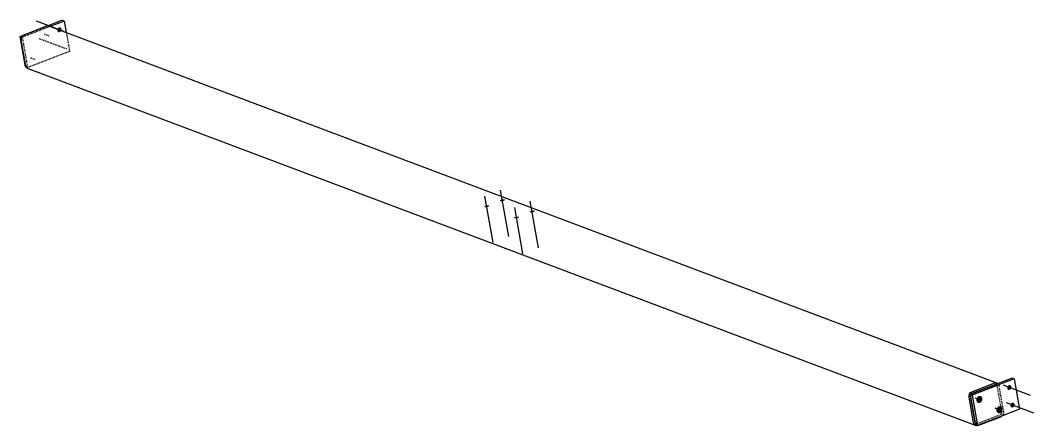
# Model space of a CAD drawing. Header units: millimetres. Extents: x 19 to 35337, y 5 to 1131.
# Drawn here: x 19 to 2798, y 19 to 1131 of the extents above; entities that cross this region are included whole.
import ezdxf

# ---------------------------------------------------------------- set-up
doc = ezdxf.new("R2010")
doc.units = ezdxf.units.MM
doc.linetypes.add('DXK_LINE_DOT2', pattern=[3.9198, 1.9599, -1.9599])
doc.layers.add('STÅL', color=7, linetype='Continuous')

msp = doc.modelspace()

# ---------------------------------------------------------------- hatches: boundary and pattern name
at = {"layer": 'STÅL', "linetype": 'Continuous'}
for points in [[(121.2, 1107.5), (121.8, 1108.8), (122.7, 1110), (123.7, 1110.9), (124.8, 1111.7), (126, 1112.1), (127.2, 1112.3), (128.4, 1112.2), (129.5, 1111.8), (130.5, 1111.1), (131.3, 1110.1), (131.9, 1109), (132.3, 1107.7), (132.4, 1106.3), (132.2, 1104.9), (131.9, 1103.5), (131.2, 1102.1), (130.4, 1101), (129.4, 1100), (128.3, 1099.3), (127, 1098.8), (125.8, 1098.6), (124.6, 1098.7), (123.5, 1099.2), (122.5, 1099.9), (121.7, 1100.8), (121.1, 1101.9), (120.8, 1103.2), (120.6, 1104.6), (120.8, 1106.1)], [(1341.7, 635.4), (1340.2, 635.2), (1338.8, 635.1), (1337.5, 635.2), (1336.4, 635.3), (1335.5, 635.5), (1334.8, 635.9), (1334.4, 636.3), (1334.4, 636.8), (1334.6, 637.4), (1335.1, 637.9), (1335.9, 638.5), (1336.9, 639), (1338.1, 639.4), (1339.4, 639.8), (1340.8, 640.1), (1342.3, 640.3), (1343.7, 640.4), (1345, 640.4), (1346.1, 640.3), (1347, 640), (1347.7, 639.7), (1348.1, 639.2), (1348.2, 638.7), (1347.9, 638.2), (1347.4, 637.7), (1346.7, 637.1), (1345.6, 636.6), (1344.4, 636.1), (1343.1, 635.7)], [(1298.9, 618.8), (1297.4, 618.6), (1296, 618.6), (1294.7, 618.6), (1293.6, 618.7), (1292.7, 619), (1292, 619.3), (1291.6, 619.7), (1291.5, 620.2), (1291.8, 620.8), (1292.3, 621.3), (1293, 621.9), (1294.1, 622.4), (1295.3, 622.9), (1296.6, 623.3), (1298, 623.6), (1299.5, 623.8), (1300.9, 623.9), (1302.2, 623.8), (1303.3, 623.7), (1304.2, 623.4), (1304.9, 623.1), (1305.3, 622.7), (1305.3, 622.2), (1305.1, 621.6), (1304.6, 621.1), (1303.8, 620.5), (1302.8, 620), (1301.6, 619.5), (1300.3, 619.1)], [(1380.4, 588.1), (1379, 587.9), (1377.6, 587.8), (1376.3, 587.8), (1375.2, 588), (1374.3, 588.2), (1373.6, 588.6), (1373.2, 589), (1373.1, 589.5), (1373.3, 590), (1373.8, 590.6), (1374.6, 591.1), (1375.6, 591.7), (1376.8, 592.1), (1378.2, 592.5), (1379.6, 592.8), (1381.1, 593), (1382.4, 593.1), (1383.7, 593.1), (1384.9, 593), (1385.8, 592.7), (1386.5, 592.4), (1386.8, 591.9), (1386.9, 591.4), (1386.7, 590.9), (1386.2, 590.3), (1385.4, 589.8), (1384.4, 589.3), (1383.2, 588.8), (1381.9, 588.4)], [(1423.2, 604.7), (1421.8, 604.5), (1420.4, 604.4), (1419.1, 604.4), (1418, 604.6), (1417.1, 604.8), (1416.4, 605.2), (1416, 605.6), (1415.9, 606.1), (1416.1, 606.6), (1416.7, 607.2), (1417.4, 607.7), (1418.4, 608.2), (1419.6, 608.7), (1421, 609.1), (1422.4, 609.4), (1423.9, 609.6), (1425.3, 609.7), (1426.5, 609.7), (1427.7, 609.5), (1428.6, 609.3), (1429.3, 608.9), (1429.6, 608.5), (1429.7, 608), (1429.5, 607.5), (1429, 606.9), (1428.2, 606.4), (1427.2, 605.9), (1426, 605.4), (1424.7, 605)], [(2726.2, 126.1), (2726.8, 127.5), (2727.6, 128.6), (2728.6, 129.6), (2729.8, 130.3), (2731, 130.8), (2732.2, 131), (2733.4, 130.9), (2734.5, 130.4), (2735.5, 129.7), (2736.3, 128.8), (2736.9, 127.6), (2737.3, 126.4), (2737.4, 125), (2737.2, 123.5), (2736.8, 122.1), (2736.2, 120.8), (2735.4, 119.6), (2734.4, 118.7), (2733.2, 117.9), (2732, 117.4), (2730.8, 117.3), (2729.6, 117.4), (2728.5, 117.8), (2727.5, 118.5), (2726.7, 119.5), (2726.1, 120.6), (2725.7, 121.9), (2725.6, 123.3), (2725.8, 124.7)], [(2641.7, 94.2), (2642.6, 96.1), (2643.8, 97.7), (2645.3, 99.1), (2646.9, 100.2), (2648.6, 100.9), (2650.3, 101.1), (2652.1, 100.9), (2653.7, 100.3), (2655.1, 99.3), (2656.2, 98), (2657.1, 96.4), (2657.6, 94.5), (2657.7, 92.5), (2657.5, 90.5), (2657, 88.5), (2656.1, 86.6), (2654.9, 84.9), (2653.4, 83.5), (2651.8, 82.4), (2650.1, 81.8), (2648.4, 81.5), (2646.6, 81.7), (2645, 82.3), (2643.6, 83.3), (2642.5, 84.7), (2641.6, 86.3), (2641.1, 88.1), (2641, 90.1), (2641.2, 92.2)], [(2696.8, 66.1), (2697.7, 68), (2698.9, 69.6), (2700.3, 71), (2702, 72.1), (2703.7, 72.8), (2705.4, 73), (2707.1, 72.8), (2708.7, 72.2), (2710.1, 71.2), (2711.3, 69.9), (2712.1, 68.3), (2712.7, 66.4), (2712.8, 64.4), (2712.6, 62.4), (2712, 60.4), (2711.1, 58.5), (2710, 56.8), (2708.5, 55.4), (2706.9, 54.3), (2705.2, 53.7), (2703.4, 53.4), (2701.7, 53.6), (2700.1, 54.2), (2698.7, 55.2), (2697.6, 56.6), (2696.7, 58.2), (2696.2, 60), (2696, 62), (2696.2, 64.1)], [(2734.7, 78), (2735.3, 79.3), (2736.1, 80.5), (2737.1, 81.5), (2738.3, 82.2), (2739.5, 82.7), (2740.7, 82.9), (2741.9, 82.7), (2743, 82.3), (2744, 81.6), (2744.8, 80.7), (2745.4, 79.5), (2745.8, 78.2), (2745.9, 76.8), (2745.7, 75.4), (2745.3, 74), (2744.7, 72.7), (2743.9, 71.5), (2742.9, 70.5), (2741.7, 69.8), (2740.5, 69.3), (2739.3, 69.2), (2738.1, 69.3), (2737, 69.7), (2736, 70.4), (2735.2, 71.3), (2734.6, 72.5), (2734.2, 73.8), (2734.1, 75.2), (2734.3, 76.6)]]:
    msp.add_hatch(color=96, dxfattribs=at).paths.add_polyline_path(points)

# ---------------------------------------------------------------- linework, layer by layer
at = {"layer": 'STÅL', "color": 7, "linetype": 'DXK_LINE_DOT2'}
for p, q in [((101.6, 1114.6), (24.6, 1084.8)), ((95.6, 1116.4), (26.4, 1089.6)), ((23.1, 1085.4), (24.6, 1084.8)), ((24.6, 1084.8), (39.3, 1001.5)), ((145.4, 1098.1), (154.6, 1046.1)), ((154.6, 1046.1), (39.3, 1001.5)), ((35.4, 1003), (39.3, 1001.5)), ((2630.1, 106.8), (2692.7, 131)), ((2694.6, 131.3), (2692.7, 131)), ((2696.5, 130.8), (2694.6, 131.3)), ((2697.8, 129.4), (2696.5, 130.8)), ((2698.6, 127.4), (2697.8, 129.4)), ((2711, 57.1), (2698.6, 127.4)), ((2702, 133.3), (2700.3, 135)), ((2703.5, 129.3), (2702, 133.3)), ((2715.9, 59), (2703.5, 129.3)), ((2626.9, 103.8), (2626.2, 101.6)), ((2626.2, 101.6), (2626.2, 99.3)), ((2638.6, 29), (2626.2, 99.3)), ((2626.9, 103.8), (2627.3, 104.3)), ((2627.3, 104.3), (2628.3, 105.7)), ((2628.3, 105.7), (2630.1, 106.8)), ((2711, 54.8), (2711, 57.1)), ((2715.9, 59), (2715.9, 54.4)), ((2638.6, 29), (2639.3, 27)), ((2644.5, 25.4), (2707, 49.6)), ((2707, 49.6), (2708.8, 50.8)), ((2708.8, 50.8), (2710.2, 52.6)), ((2710.2, 52.6), (2711, 54.8)), ((2711.6, 46.4), (2711.2, 46.1)), ((2714.4, 50), (2711.6, 46.4)), ((2715.9, 54.4), (2714.4, 50)), ((2639.3, 27), (2640.7, 25.6)), ((2640.7, 25.6), (2642.5, 25.1)), ((2642.5, 25.1), (2643.4, 25.2)), ((2643.4, 25.2), (2644.5, 25.4))]:
    msp.add_line(p, q, dxfattribs=at)
at = {"layer": 'STÅL', "color": 2, "linetype": 'Continuous'}
for p, q in [((29.6, 1091.7), (92.1, 1115.9)), ((96.1, 1116.5), (92.1, 1115.9)), ((134.4, 1131.5), (95.6, 1116.4)), ((99.7, 1115.3), (96.1, 1116.5)), ((99.7, 1115.3), (2699.3, 136)), ((139.9, 1129.4), (101.6, 1114.6)), ((134.4, 1131.5), (139.9, 1129.4)), ((139.9, 1129.4), (145.4, 1098.1)), ((19.2, 1086.8), (26.4, 1089.6)), ((33.9, 1003.6), (19.2, 1086.8)), ((19.2, 1086.8), (23.1, 1085.4)), ((23.2, 1085.7), (21.7, 1081.3)), ((26, 1089.3), (23.2, 1085.7)), ((29.6, 1091.7), (26, 1089.3)), ((21.7, 1081.3), (21.7, 1076.7)), ((34.1, 1006.4), (21.7, 1076.7)), ((33.9, 1003.6), (35.4, 1003)), ((34.1, 1006.4), (35.6, 1002.4)), ((35.6, 1002.4), (38.3, 999.7)), ((38.3, 999.7), (2637.9, 20.4)), ((2739.4, 150.1), (2624.2, 105.5)), ((2744.9, 148.1), (2629.6, 103.5)), ((2744.9, 148.1), (2739.4, 150.1)), ((2744.9, 148.1), (2759.6, 64.8)), ((2625.5, 110.1), (2629.1, 112.4)), ((2629.1, 112.4), (2691.7, 136.6)), ((2691.7, 136.6), (2695.6, 137.2)), ((2695.6, 137.2), (2699.3, 136)), ((2700.3, 135), (2699.3, 136)), ((2621.2, 102), (2622.7, 106.4)), ((2621.2, 97.4), (2621.2, 102)), ((2633.6, 27.1), (2621.2, 97.4)), ((2622.7, 106.4), (2625.5, 110.1)), ((2638.9, 22.2), (2624.2, 105.5)), ((2624.2, 105.5), (2629.6, 103.5)), ((2629.6, 103.5), (2644.3, 20.2)), ((2759.6, 64.8), (2644.3, 20.2)), ((2645.4, 19.8), (2708, 44)), ((2711.2, 46.1), (2708, 44)), ((2635.1, 23.1), (2633.6, 27.1)), ((2637.9, 20.4), (2635.1, 23.1)), ((2641.5, 19.2), (2637.9, 20.4)), ((2644.3, 20.2), (2638.9, 22.2)), ((2645.4, 19.8), (2641.5, 19.2))]:
    msp.add_line(p, q, dxfattribs=at)
at = {"layer": 'STÅL', "color": 96, "linetype": 'Continuous'}
for p, q in [((62.6, 1129.5), (137.4, 1101.4)), ((1316, 521.7), (1293.6, 649)), ((1358.8, 538.3), (1336.4, 665.5)), ((1397.6, 491), (1375.1, 618.2)), ((1440.4, 507.6), (1417.9, 634.8)), ((2790, 102.1), (2715.2, 130.3)), ((2636.8, 96), (2649.4, 91.3)), ((2691.9, 67.9), (2704.4, 63.2)), ((2798.5, 54), (2723.7, 82.2))]:
    msp.add_line(p, q, dxfattribs=at)
at = {"layer": 'STÅL', "color": 96, "linetype": 'DXK_LINE_DOT2'}
for p, q in [((98.4, 1088.2), (85.8, 1092.9)), ((71.1, 1081.4), (145.9, 1053.3)), ((59.6, 1023.7), (47.1, 1028.4))]:
    msp.add_line(p, q, dxfattribs=at)

doc.saveas('drawing.dxf')
